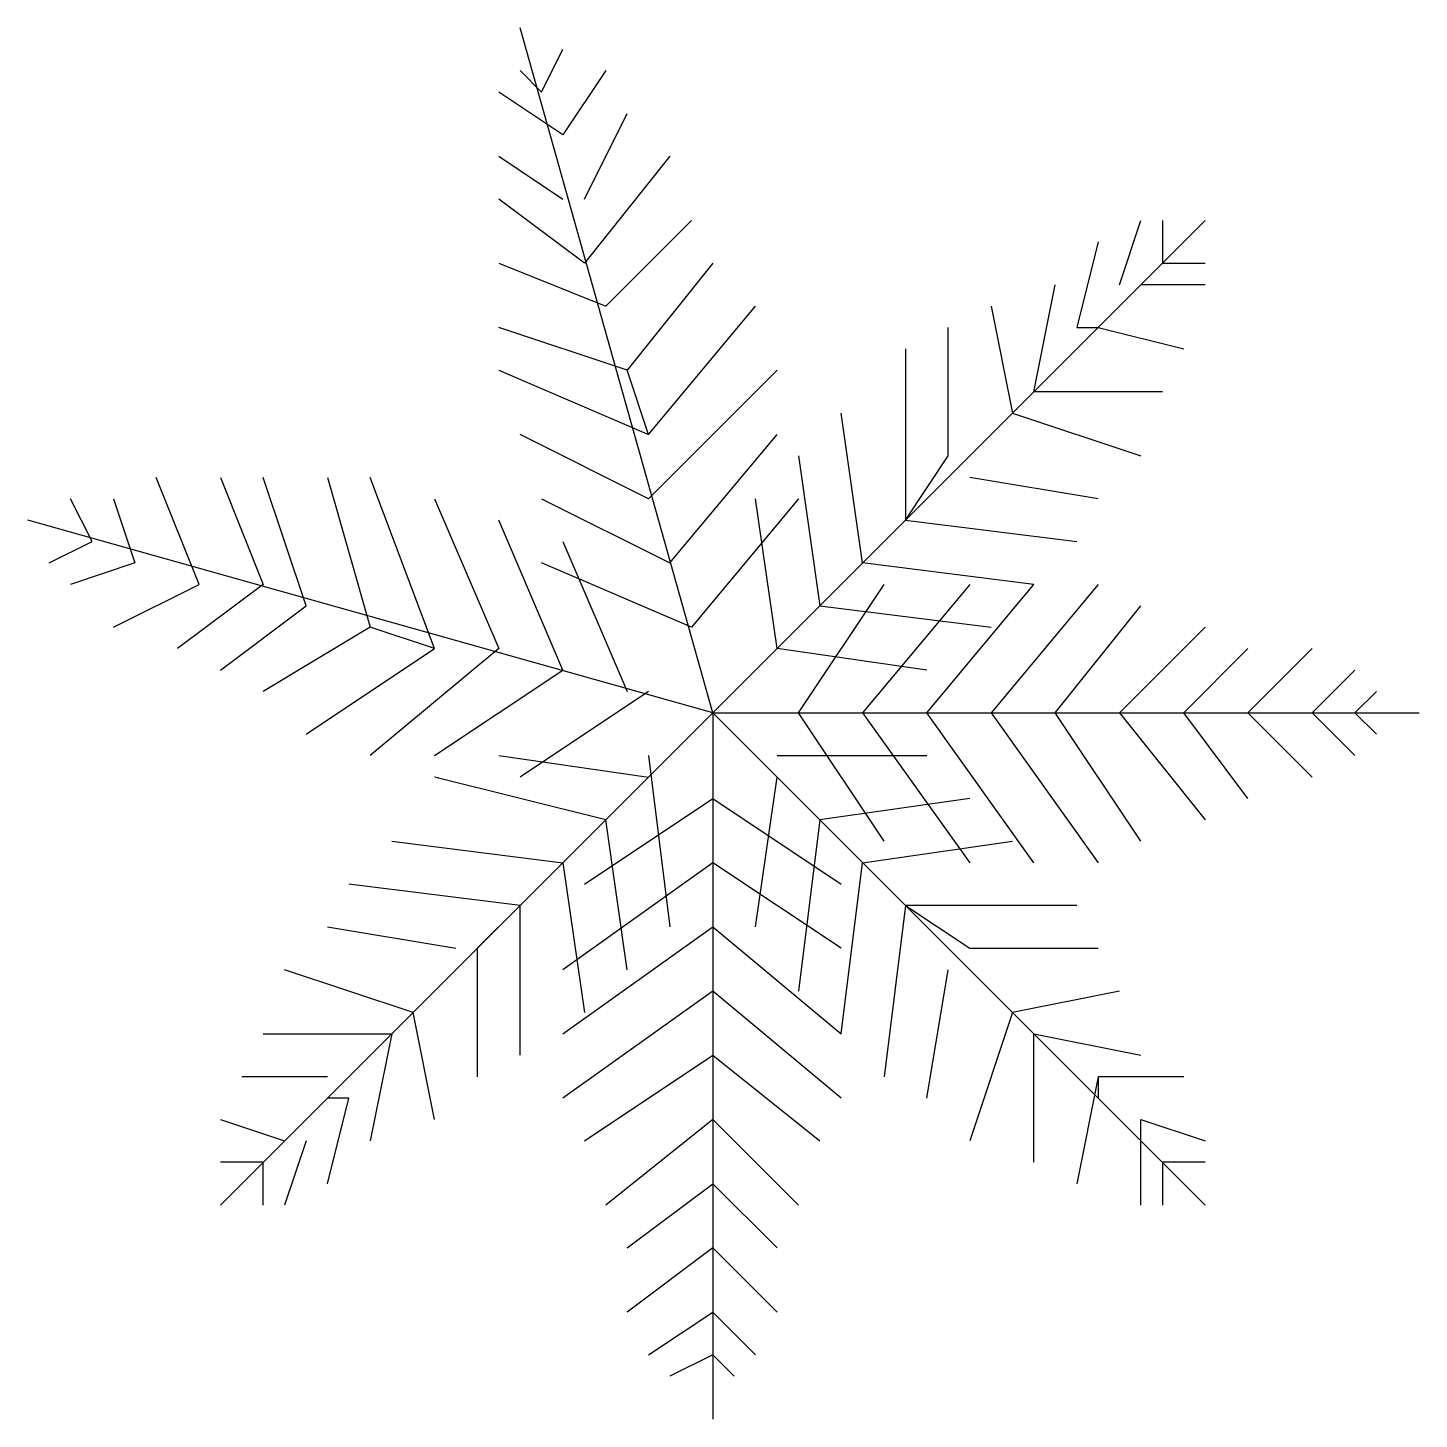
# Model space of a CAD drawing. Header units: millimetres. Extents: x 287.8 to 300.8, y 151.9 to 164.8.
import ezdxf

# ---------------------------------------------------------------- set-up
doc = ezdxf.new("R2010")
doc.units = ezdxf.units.MM

msp = doc.modelspace()

# ---------------------------------------------------------------- linework, layer by layer
for points in [[(294.179, 158.448), (292.387, 164.822)], [(292.586, 164.225), (292.785, 164.623)], [(292.387, 164.424), (292.586, 164.225)], [(293.183, 164.424), (292.785, 163.826)], [(292.785, 163.826), (292.187, 164.225)], [(292.984, 163.229), (293.383, 164.025)], [(292.187, 163.627), (292.785, 163.229)], [(293.781, 163.627), (292.984, 162.631)], [(292.984, 162.631), (292.187, 163.229)], [(292.785, 163.229), (292.785, 163.229)], [(293.183, 162.233), (293.98, 163.029)], [(294.179, 158.448), (298.761, 163.029)], [(297.964, 162.432), (298.163, 163.029)], [(298.363, 163.029), (298.363, 162.631)], [(297.765, 162.83), (297.566, 162.033)], [(292.187, 162.631), (293.183, 162.233)], [(294.179, 162.631), (293.383, 161.635)], [(298.363, 162.631), (298.761, 162.631)], [(297.167, 161.436), (297.367, 162.432)], [(298.761, 162.432), (298.163, 162.432)], [(293.582, 161.037), (294.578, 162.233)], [(296.769, 162.233), (296.968, 161.237)], [(292.187, 161.635), (293.582, 161.037), (293.582, 161.037), (293.383, 161.635), (292.187, 162.033)], [(296.371, 160.838), (296.371, 162.033)], [(297.566, 162.033), (297.765, 162.033)], [(297.765, 162.033), (298.562, 161.834)], [(295.972, 161.834), (295.972, 160.241)], [(294.777, 161.635), (293.582, 160.44)], [(298.363, 161.436), (297.167, 161.436)], [(295.574, 159.842), (295.375, 161.237)], [(296.968, 161.237), (298.163, 160.838)], [(293.582, 160.44), (292.387, 161.037)], [(293.781, 159.842), (294.777, 161.037)], [(294.976, 160.838), (295.175, 159.444)], [(295.972, 160.241), (296.371, 160.838)], [(289.399, 159.643), (289, 160.639)], [(289.598, 160.639), (289.996, 159.643)], [(290.395, 159.444), (289.996, 160.639)], [(290.594, 160.639), (290.992, 159.245)], [(291.59, 159.045), (290.992, 160.639)], [(297.765, 160.44), (296.57, 160.639)], [(288.403, 160.041), (288.203, 160.44)], [(288.602, 160.44), (288.801, 159.842)], [(291.59, 160.44), (292.187, 159.045)], [(292.586, 160.44), (293.781, 159.842)], [(294.976, 160.44), (293.98, 159.245)], [(294.777, 159.045), (294.578, 160.44)], [(294.179, 158.448), (287.805, 160.241)], [(292.785, 158.846), (292.187, 160.241)], [(295.972, 160.241), (297.566, 160.041)], [(295.972, 160.241), (295.972, 160.241)], [(288.004, 159.842), (288.403, 160.041)], [(292.785, 160.041), (293.383, 158.647)], [(288.801, 159.842), (288.203, 159.643)], [(293.98, 159.245), (292.586, 159.842)], [(297.167, 159.643), (295.574, 159.842)], [(288.602, 159.245), (289.399, 159.643), (289.399, 159.643)], [(289.996, 159.643), (289.199, 159.045)], [(294.976, 158.448), (295.773, 159.643)], [(296.57, 159.643), (295.574, 158.448)], [(296.171, 158.448), (297.167, 159.643)], [(297.765, 159.643), (296.769, 158.448)], [(289.598, 158.846), (290.395, 159.444)], [(295.175, 159.444), (296.769, 159.245)], [(297.367, 158.448), (298.163, 159.444)], [(290.395, 158.249), (291.59, 159.045), (291.59, 159.045), (290.992, 159.245), (289.996, 158.647)], [(293.98, 159.245), (293.98, 159.245)], [(298.761, 159.245), (297.964, 158.448)], [(292.187, 159.045), (290.992, 158.049)], [(294.777, 159.045), (294.777, 159.045)], [(296.171, 158.846), (294.777, 159.045)], [(298.562, 158.448), (299.159, 159.045)], [(299.757, 159.045), (299.159, 158.448)], [(291.59, 158.049), (292.785, 158.846)], [(299.757, 158.448), (300.155, 158.846)], [(293.582, 158.647), (292.387, 157.85)], [(293.383, 158.647), (293.383, 158.647)], [(300.355, 158.647), (300.155, 158.448)], [(294.179, 158.448), (289.598, 153.866)], [(294.179, 158.448), (294.179, 151.874)], [(294.179, 158.448), (298.761, 153.866)], [(294.179, 158.448), (300.753, 158.448)], [(294.976, 158.448), (294.976, 158.448)], [(295.773, 157.253), (294.976, 158.448)], [(295.574, 158.448), (296.57, 157.053)], [(297.167, 157.053), (296.171, 158.448)], [(296.769, 158.448), (297.765, 157.053)], [(296.769, 158.448), (297.367, 158.448)], [(296.769, 158.448), (296.769, 158.448)], [(298.163, 157.253), (297.367, 158.448)], [(297.964, 158.448), (298.761, 157.452)], [(299.159, 157.651), (298.562, 158.448)], [(299.159, 158.448), (299.757, 157.85)], [(299.159, 158.448), (299.159, 158.448)], [(300.155, 158.049), (299.757, 158.448)], [(300.155, 158.448), (300.355, 158.249)], [(292.187, 158.049), (293.582, 157.85)], [(293.582, 158.049), (293.781, 156.456)], [(294.777, 158.049), (296.171, 158.049)], [(293.183, 157.452), (291.59, 157.85)], [(294.578, 156.456), (294.777, 157.85)], [(294.777, 157.85), (294.777, 157.85)], [(292.984, 156.854), (294.179, 157.651), (294.179, 157.651)], [(294.179, 157.651), (295.375, 156.854)], [(296.57, 157.651), (295.175, 157.452)], [(293.383, 156.057), (293.183, 157.452)], [(295.175, 157.452), (294.976, 155.858)], [(291.191, 157.253), (292.785, 157.053)], [(295.574, 157.053), (296.968, 157.253)], [(294.179, 157.053), (292.785, 156.057)], [(292.785, 157.053), (292.984, 155.659)], [(295.375, 156.257), (294.179, 157.053)], [(295.375, 155.46), (295.574, 157.053)], [(292.387, 156.655), (290.793, 156.854)], [(292.387, 156.655), (291.988, 156.257)], [(292.387, 156.655), (292.387, 156.655)], [(292.387, 155.261), (292.387, 156.655)], [(295.972, 156.655), (295.773, 155.061)], [(295.972, 156.655), (296.57, 156.257)], [(295.972, 156.655), (295.972, 156.655)], [(297.566, 156.655), (295.972, 156.655)], [(290.594, 156.456), (291.789, 156.257)], [(292.785, 155.46), (294.179, 156.456)], [(294.179, 156.456), (295.375, 155.46)], [(291.988, 156.257), (291.988, 155.061)], [(296.57, 156.257), (297.765, 156.257)], [(291.391, 155.659), (290.195, 156.057)], [(296.171, 154.862), (296.371, 156.057)], [(294.179, 155.858), (292.785, 154.862)], [(295.375, 154.862), (294.179, 155.858), (294.179, 155.858), (294.179, 155.261), (295.175, 154.464)], [(297.964, 155.858), (296.968, 155.659)], [(291.59, 154.663), (291.391, 155.659)], [(296.968, 155.659), (296.57, 154.464)], [(289.996, 155.46), (291.191, 155.46)], [(291.191, 155.46), (290.992, 154.464)], [(297.167, 154.265), (297.167, 155.46)], [(297.167, 155.46), (298.163, 155.261)], [(292.984, 154.464), (294.179, 155.261)], [(290.594, 155.061), (289.797, 155.061)], [(297.765, 155.061), (297.566, 154.065)], [(297.765, 155.061), (297.765, 154.862)], [(298.562, 155.061), (297.765, 155.061)], [(290.793, 154.862), (290.594, 154.862)], [(290.594, 154.065), (290.793, 154.862)], [(289.598, 154.663), (290.195, 154.464)], [(294.179, 154.663), (293.183, 153.866)], [(294.976, 153.866), (294.179, 154.663)], [(298.163, 153.866), (298.163, 154.663)], [(298.163, 154.663), (298.761, 154.464)], [(290.395, 154.464), (290.195, 153.866)], [(289.996, 154.265), (289.598, 154.265)], [(289.996, 153.866), (289.996, 154.265)], [(298.363, 154.265), (298.363, 153.866)], [(298.761, 154.265), (298.363, 154.265)], [(293.383, 153.468), (294.179, 154.065)], [(294.179, 154.065), (294.777, 153.468)], [(294.179, 153.468), (293.383, 152.87)], [(294.777, 152.87), (294.179, 153.468), (294.179, 153.468)], [(293.582, 152.472), (294.179, 152.87)], [(294.179, 152.87), (294.578, 152.472)], [(294.179, 152.472), (293.781, 152.273)], [(294.379, 152.273), (294.179, 152.472)]]:
    msp.add_lwpolyline(points)

doc.saveas('drawing.dxf')
